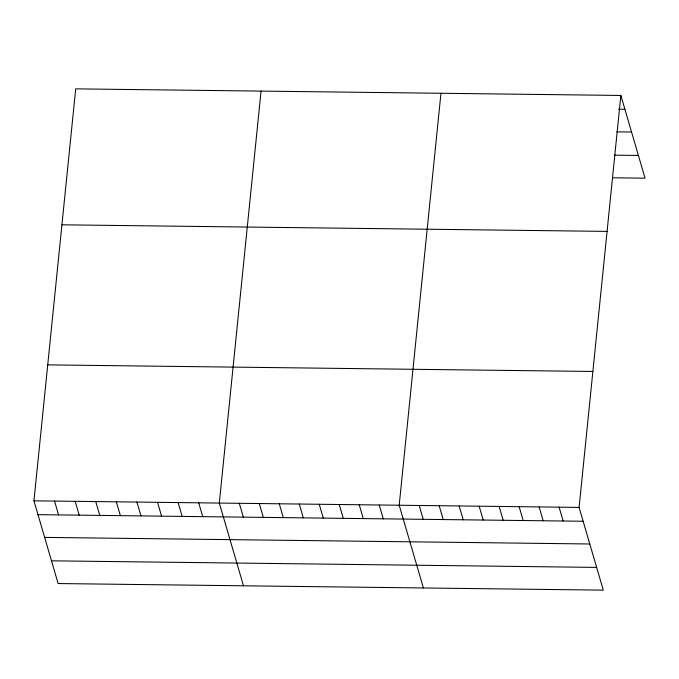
<?xml version="1.0" encoding="UTF-8"?>
<svg xmlns="http://www.w3.org/2000/svg" width="679" height="679" viewBox="0 0 679 679"><rect width="100%" height="100%" fill="white"/><g stroke="black" fill="none" stroke-linecap="round" stroke-linejoin="round"><path stroke-width="1.02" d="M620.861 95.45L579.094 507.408L603.291 590.144L58.139 583.55L33.95 500.822L75.709 88.856L620.861 95.45L645.05 178.178L612.441 177.788M261.059 91.096L219.3 503.063L243.489 585.79M440.96 93.269L399.201 505.235L423.39 587.963M618.594 109.209L624.901 109.285M616.821 131.845L631.555 132.023M614.206 155.151L638.404 155.449M61.933 224.808L607.077 231.395M47.734 364.869L592.877 371.464M33.95 500.822L579.094 507.408M37.999 514.657L583.142 521.251M44.644 537.395L589.796 543.981M51.494 560.82L596.646 567.406M559.106 507.171L563.154 521.005M539.118 506.924L543.166 520.768M519.129 506.687L523.178 520.521M499.141 506.441L503.19 520.284M479.153 506.203L483.202 520.038M459.165 505.957L463.214 519.8M439.177 505.719L443.226 519.562M419.189 505.473L423.238 519.316M379.213 504.989L383.253 518.832M359.225 504.752L363.265 518.595M339.228 504.505L343.277 518.349M319.24 504.268L323.289 518.111M299.252 504.03L303.301 517.865M279.264 503.784L283.313 517.627M259.276 503.546L263.325 517.381M239.288 503.3L243.337 517.143M198.709 502.808L202.749 516.651M178.11 502.562L182.159 516.405M157.52 502.316L161.568 516.15M136.92 502.061L140.969 515.904M116.33 501.815L120.378 515.658M95.731 501.569L99.779 515.403M75.14 501.314L79.188 515.157M54.541 501.068L58.589 514.911"/></g></svg>
